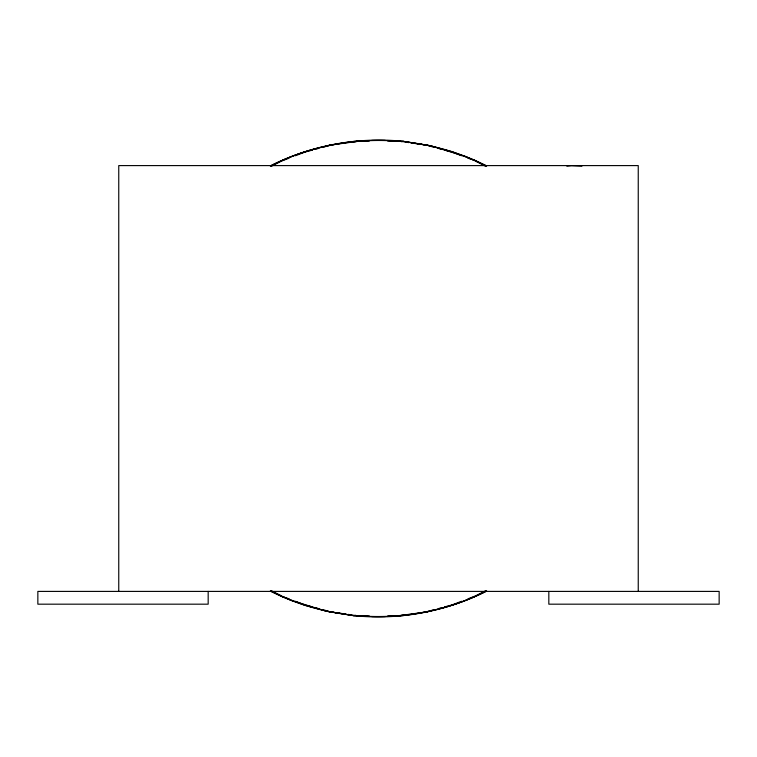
<?xml version="1.0" encoding="UTF-8"?>
<svg xmlns="http://www.w3.org/2000/svg" width="757" height="757" viewBox="0 0 757 757"><rect width="100%" height="100%" fill="white"/><g stroke="black" fill="none" stroke-linecap="round" stroke-linejoin="round"><path stroke-width="1.14" d="M369.435 616.482L353.576 615.649L325.434 610.975L291.379 600.471L271.11 591.406C337.499 625.121 419.406 624.667 485.89 591.406C445.277 611.855 398.797 620.343 353.576 615.649L355.875 615.384M387.565 140.518L403.424 141.351L431.566 146.025L465.621 156.529L485.89 165.594C419.501 131.879 337.594 132.333 271.11 165.594C311.723 145.145 358.203 136.657 403.424 141.351L401.125 141.616M270.391 590.678L281.509 596.336L289.07 598.825M467.93 158.175L475.491 160.664L486.609 166.322M270.391 166.322C298.211 151.343 329.399 143.858 360.682 140.707M271.574 166.161L281.67 161.014L289.07 158.175M467.93 598.825L475.33 595.986L485.426 590.838M396.318 616.293C427.601 613.142 458.789 605.657 486.609 590.678M295.419 155.734L304.929 152.081M452.071 604.919L461.581 601.266M306.027 151.788L312.594 150.037M314.78 149.451L318.063 148.571M323.532 147.104L327.913 145.931M429.087 611.069L433.468 609.896M438.937 608.429L442.22 607.549M444.406 606.963L450.973 605.212M355.875 141.616L328.926 145.259M401.125 615.384L428.074 611.741M566.861 166.18L571.488 165.669L581.925 166.18M369.435 140.518L353.614 141.739M371.706 140.405L385.294 140.405M363.795 141.199L369.454 140.906M387.546 616.094L393.205 615.801M371.706 616.595L385.294 616.595M387.565 616.482L403.386 615.261M387.546 140.906L393.205 141.199M363.795 615.801L369.454 616.094M406.746 142.269L408.979 142.619M411.212 142.978L428.074 145.259L452.184 151.712L475.491 160.664M345.788 614.022L328.926 611.741L304.816 605.288L281.509 596.336M348.021 614.381L350.254 614.731M403.424 141.351L431.566 146.025M325.434 610.975L353.576 615.649M429.087 145.931L433.468 147.104M438.937 148.571L442.22 149.451M444.406 150.037L450.973 151.788M306.027 605.212L312.594 606.963M314.78 607.549L318.063 608.429M323.532 609.896L327.913 611.069M452.071 152.081L461.581 155.734M295.419 601.266L304.929 604.919M475.33 161.014L485.426 166.161M271.574 590.838L281.67 595.986M638.246 591.406L638.246 165.594L118.754 165.594L118.754 591.406M548.825 591.406L548.825 604.181L719.15 604.181L719.15 591.406L37.85 591.406L37.85 604.181L208.175 604.181L208.175 591.406"/></g></svg>
